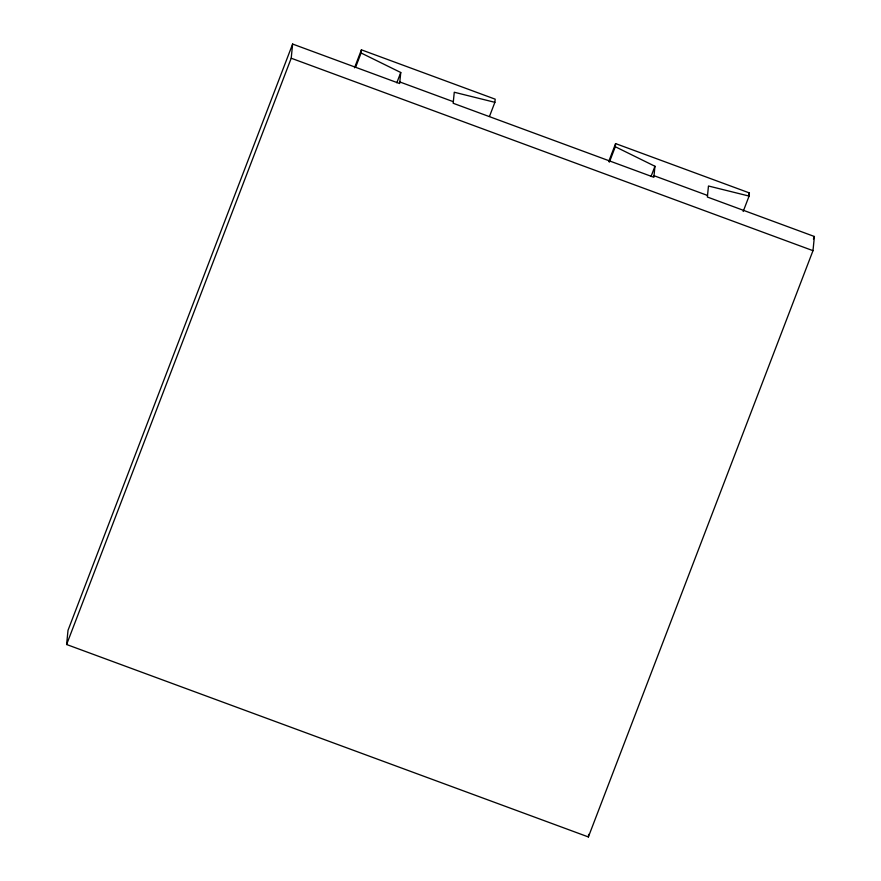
<?xml version="1.0" encoding="UTF-8"?>
<svg xmlns="http://www.w3.org/2000/svg" width="881" height="881" viewBox="0 0 881 881"><rect width="100%" height="100%" fill="white"/><g stroke="black" fill="none" stroke-linecap="round" stroke-linejoin="round"><path stroke-width="1.32" d="M743.179 211.473L749.081 196.078L708.467 186.001L707.366 197.025L814.396 236.493L812.987 250.667L588.376 836.95L66.604 644.507L68.013 630.333L292.624 44.05L399.655 83.53L400.756 72.506L361.089 52.981L361.408 49.832L495.188 99.179L494.88 102.328L489.473 116.435M66.604 644.507L291.215 58.223L292.624 44.05M609.388 162.126L615.29 146.731L615.599 143.592L749.39 192.928L749.081 196.078M615.29 146.731L654.957 166.267L653.856 177.279L453.175 103.264L454.266 92.241L494.88 102.328M588.376 836.95L588.629 834.373M354.525 67.793L361.408 49.832M355.682 67.088L361.089 52.981M396.824 82.77L400.756 72.506M608.727 161.542L615.599 143.592M651.026 176.53L654.957 166.267M748.41 195.494L749.39 192.928M813.416 239.059L814.396 236.493M399.809 81.955L453.33 101.689M654.01 175.704L707.531 195.45M291.215 58.223L812.987 250.667"/></g></svg>
